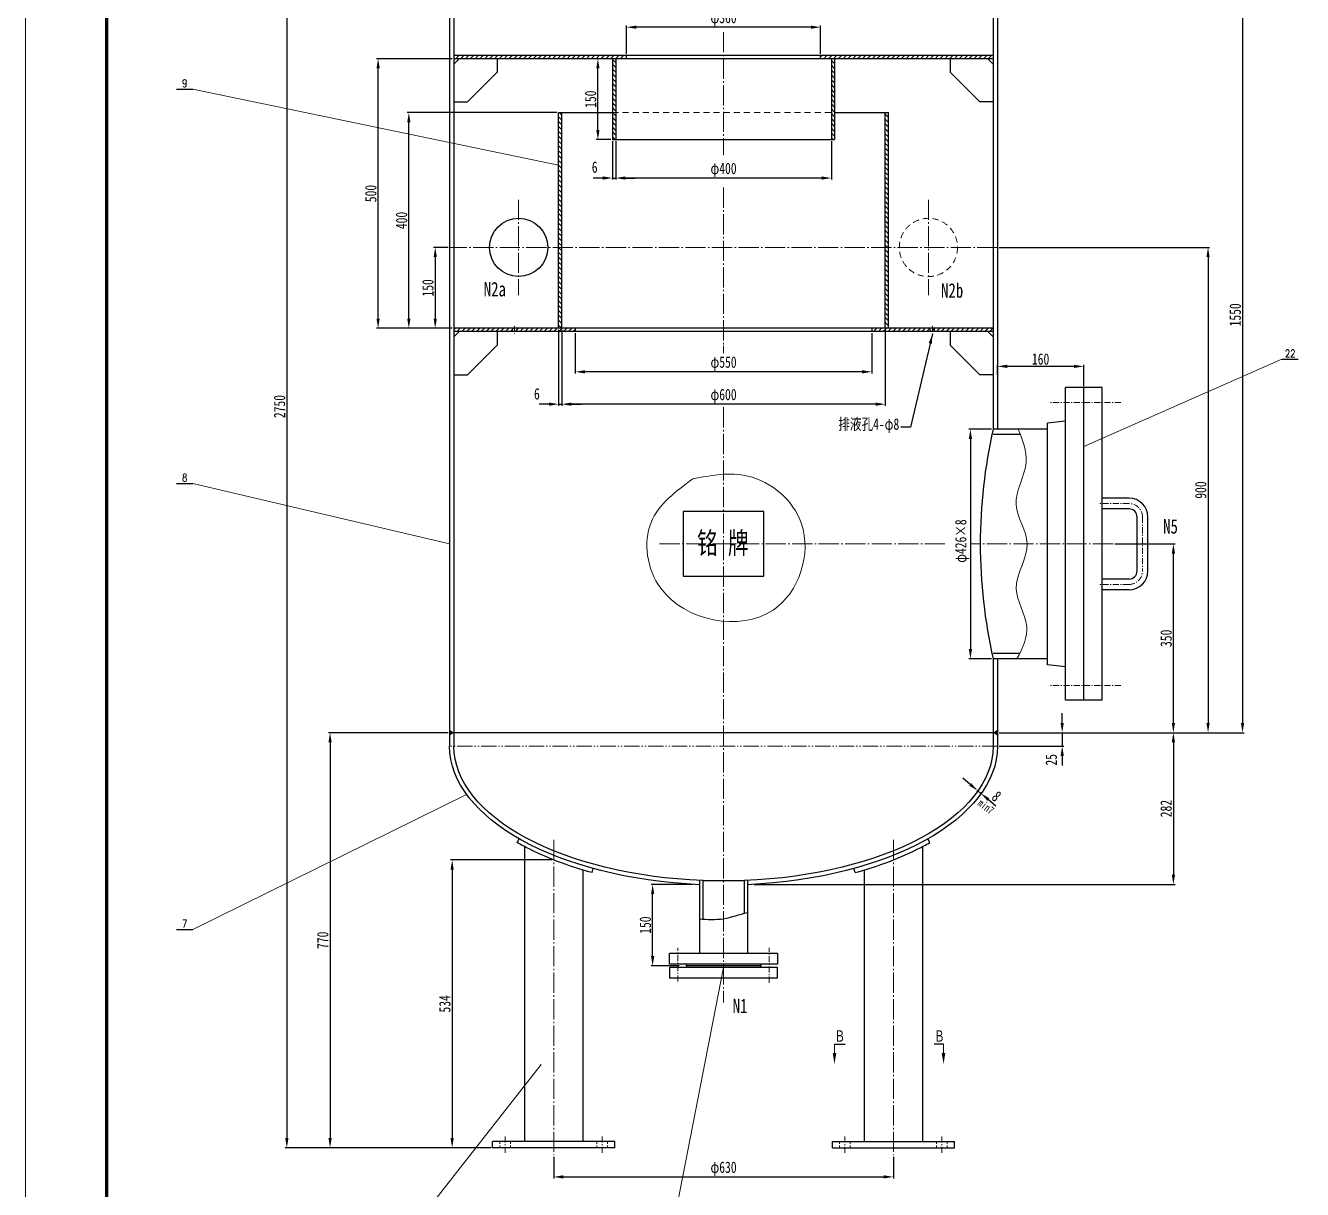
# Model space of a CAD drawing. Header units: millimetres. Extents: x -6371 to 28923, y -4684 to 1396.
# Drawn here: x 25359 to 27727, y -2905 to -747 of the extents above; entities that cross this region are included whole.
import ezdxf
from ezdxf.enums import TextEntityAlignment as Align

# ---------------------------------------------------------------- set-up
doc = ezdxf.new("R2010")
doc.units = ezdxf.units.MM
doc.header["$LTSCALE"] = 15
doc.header["$PDMODE"] = 1
for name, pattern in [('JXX-L', [2.95, 1.9, -0.25, 0.15, -0.25, 0.15, -0.25]), ('XX-L', [1.25, 0.75, -0.5]), ('XX-S', [0.5, 0.3, -0.2]), ('ZXX-L', [3.28, 2.5, -0.3, 0.18, -0.3]), ('ZXX-S', [1.27, 0.75, -0.2, 0.12, -0.2])]:
    doc.linetypes.add(name, pattern=pattern)
doc.layers.get('Defpoints').update_dxf_attribs({"linetype": 'CONTINUOUS'})
for name, color, linetype, lineweight in [('A 粗实线', 1, 'CONTINUOUS', 25), ('B 细实线', 7, 'CONTINUOUS', 15), ('C 文 字', 2, 'CONTINUOUS', 20), ('D 短中心线', 3, 'ZXX-S', 18), ('E 长中心线', 3, 'ZXX-L', 15), ('F 短虚线', 6, 'XX-S', 20), ('G 长虚线', 6, 'XX-L', 15), ('I 长双点线', 3, 'JXX-L', 15), ('J 标注尺寸', 2, 'CONTINUOUS', 15)]:
    doc.layers.add(name, color=color, linetype=linetype, lineweight=lineweight)
doc.styles.add('HZTXT', font='SIMFANG.TTF', dxfattribs={"width": 0.75})
doc.styles.add('ROMANC', font='romanc', dxfattribs={"width": 0.7, "height": 6})
doc.styles.add('标题中文', font='SIMFANG.TTF', dxfattribs={"width": 0.7})
doc.dimstyles.new('通用标注4.0', dxfattribs={"dimtxt": 21, "dimasz": 18, "dimexe": 3, "dimexo": 3, "dimgap": 3, "dimtad": 1, "dimdec": 0, "dimzin": 0, "dimdsep": 46, "dimtxsty": 'HZTXT', "dimcen": 3, "dimadec": 0, "dimazin": 0, "dimtfac": 0.375, "dimtdec": 0, "dimtmove": 2, "dimatfit": 3, "dimfxl": 0, "dimtzin": 0, "dimarcsym": 0})
pattern_1 = [(135, (13409.859, -120), (-4.490128, -4.490128), [])]

# ---------------------------------------------------------------- blocks, each defined once
blk = doc.blocks.new('*D69')
at = {"layer": 'Defpoints', "color": 0}
for p in [(27153, -1495.1), (27110.8, -1921.1), (27153, -1921.1)]:
    blk.add_point(p, dxfattribs=at)
at = {"layer": 'J 标注尺寸', "color": 0, "lineweight": -2}
for p, q in [((27150, -1495.1), (27107.8, -1495.1)), ((27110.8, -1513.1), (27110.8, -1903.1)), ((27150, -1921.1), (27107.8, -1921.1))]:
    blk.add_line(p, q, dxfattribs=at)
at = {"layer": 'J 标注尺寸', "color": 0}
for points in [[(27107.8, -1513.1), (27113.8, -1513.1), (27110.8, -1495.1)], [(27107.8, -1903.1), (27113.8, -1903.1), (27110.8, -1921.1)]]:
    blk.add_solid(points, dxfattribs=at)
at = {"layer": 'J 标注尺寸', "color": 0, "insert": (27095.7, -1708.1), "char_height": 21, "attachment_point": 5, "rotation": 90, "style": 'HZTXT'}
blk.add_mtext(' φ426×8', dxfattribs=at)
blk = doc.blocks.new('*D74')
at = {"layer": 'Defpoints', "color": 0}
for p in [(27375.6, -1708.1), (27487.3, -1708.1), (27161, -2058.1)]:
    blk.add_point(p, dxfattribs=at)
at = {"layer": 'J 标注尺寸', "color": 0, "lineweight": -2}
for p, q in [((27378.6, -1708.1), (27490.3, -1708.1)), ((27487.3, -2040.1), (27487.3, -1726.1)), ((27164, -2058.1), (27490.3, -2058.1))]:
    blk.add_line(p, q, dxfattribs=at)
at = {"layer": 'J 标注尺寸', "color": 0}
for points in [[(27484.3, -1726.1), (27490.3, -1726.1), (27487.3, -1708.1)], [(27484.3, -2040.1), (27490.3, -2040.1), (27487.3, -2058.1)]]:
    blk.add_solid(points, dxfattribs=at)
at = {"layer": 'J 标注尺寸', "color": 0, "insert": (27473.8, -1883.1), "char_height": 21, "attachment_point": 5, "rotation": 90, "style": 'HZTXT'}
blk.add_mtext('350', dxfattribs=at)
blk = doc.blocks.new('*D76')
at = {"layer": 'Defpoints', "color": 0}
for p in [(27161, -1158.1), (27161, -2058.1), (27551.5, -2058.1)]:
    blk.add_point(p, dxfattribs=at)
at = {"layer": 'J 标注尺寸', "color": 0, "lineweight": -2}
for p, q in [((27164, -1158.1), (27554.5, -1158.1)), ((27551.5, -1176.1), (27551.5, -2040.1)), ((27164, -2058.1), (27554.5, -2058.1))]:
    blk.add_line(p, q, dxfattribs=at)
at = {"layer": 'J 标注尺寸', "color": 0}
for points in [[(27548.5, -1176.1), (27554.5, -1176.1), (27551.5, -1158.1)], [(27548.5, -2040.1), (27554.5, -2040.1), (27551.5, -2058.1)]]:
    blk.add_solid(points, dxfattribs=at)
at = {"layer": 'J 标注尺寸', "color": 0, "insert": (27538, -1608.1), "char_height": 21, "attachment_point": 5, "rotation": 90, "style": 'HZTXT'}
blk.add_mtext('900', dxfattribs=at)
blk = doc.blocks.new('*D77')
at = {"layer": 'Defpoints', "color": 0}
for p in [(26378, -1314.1), (26928, -1314.1), (26378, -1388.8)]:
    blk.add_point(p, dxfattribs=at)
at = {"layer": 'J 标注尺寸', "color": 0, "lineweight": -2}
for p, q in [((26378, -1317.1), (26378, -1391.8)), ((26928, -1317.1), (26928, -1391.8)), ((26910, -1388.8), (26396, -1388.8))]:
    blk.add_line(p, q, dxfattribs=at)
at = {"layer": 'J 标注尺寸', "color": 0}
for points in [[(26396, -1385.8), (26396, -1391.8), (26378, -1388.8)], [(26910, -1385.8), (26910, -1391.8), (26928, -1388.8)]]:
    blk.add_solid(points, dxfattribs=at)
at = {"layer": 'J 标注尺寸', "color": 0, "insert": (26653, -1373.7), "char_height": 21, "attachment_point": 5, "style": 'HZTXT'}
blk.add_mtext('φ550', dxfattribs=at)
blk = doc.blocks.new('*D78')
at = {"layer": 'Defpoints', "color": 0}
for p in [(26473, -749.6), (26473, -802.1), (26833, -802.1)]:
    blk.add_point(p, dxfattribs=at)
at = {"layer": 'J 标注尺寸', "color": 0, "lineweight": -2}
for p, q in [((26473, -799.1), (26473, -746.6)), ((26815, -749.6), (26491, -749.6)), ((26833, -799.1), (26833, -746.6))]:
    blk.add_line(p, q, dxfattribs=at)
at = {"layer": 'J 标注尺寸', "color": 0}
for points in [[(26491, -746.6), (26491, -752.6), (26473, -749.6)], [(26815, -746.6), (26815, -752.6), (26833, -749.6)]]:
    blk.add_solid(points, dxfattribs=at)
at = {"layer": 'J 标注尺寸', "color": 0, "insert": (26653, -734.5), "char_height": 21, "attachment_point": 5, "style": 'HZTXT'}
blk.add_mtext('φ360', dxfattribs=at)
blk = doc.blocks.new('*D79')
at = {"layer": 'Defpoints', "color": 0}
for p in [(26353, -1308.1), (26953, -1308.1), (26353, -1448.8)]:
    blk.add_point(p, dxfattribs=at)
at = {"layer": 'J 标注尺寸', "color": 0, "lineweight": -2}
for p, q in [((26353, -1311.1), (26353, -1451.8)), ((26953, -1311.1), (26953, -1451.8)), ((26935, -1448.8), (26371, -1448.8))]:
    blk.add_line(p, q, dxfattribs=at)
at = {"layer": 'J 标注尺寸', "color": 0}
for points in [[(26371, -1445.8), (26371, -1451.8), (26353, -1448.8)], [(26935, -1445.8), (26935, -1451.8), (26953, -1448.8)]]:
    blk.add_solid(points, dxfattribs=at)
at = {"layer": 'J 标注尺寸', "color": 0, "insert": (26653, -1433.7), "char_height": 21, "attachment_point": 5, "style": 'HZTXT'}
blk.add_mtext('φ600', dxfattribs=at)
blk = doc.blocks.new('*D80')
at = {"layer": 'Defpoints', "color": 0}
for p in [(26347, -1308.1), (26353, -1308.1), (26353, -1448.8)]:
    blk.add_point(p, dxfattribs=at)
at = {"layer": 'J 标注尺寸', "color": 0, "lineweight": -2}
for p, q in [((26347, -1311.1), (26347, -1451.8)), ((26353, -1311.1), (26353, -1451.8)), ((26329, -1448.8), (26311, -1448.8)), ((26347, -1448.8), (26353, -1448.8)), ((26371, -1448.8), (26389, -1448.8))]:
    blk.add_line(p, q, dxfattribs=at)
at = {"layer": 'J 标注尺寸', "color": 0}
for points in [[(26329, -1445.8), (26329, -1451.8), (26347, -1448.8)], [(26371, -1445.8), (26371, -1451.8), (26353, -1448.8)]]:
    blk.add_solid(points, dxfattribs=at)
at = {"layer": 'J 标注尺寸', "color": 0, "insert": (26306.9, -1429.8), "char_height": 21, "attachment_point": 5, "style": 'HZTXT'}
blk.add_mtext('6', dxfattribs=at)
blk = doc.blocks.new('*D81')
at = {"layer": 'Defpoints', "color": 0}
for p in [(26145, -1158.1), (26118.3, -1308.1), (26153, -1308.1)]:
    blk.add_point(p, dxfattribs=at)
at = {"layer": 'J 标注尺寸', "color": 0, "lineweight": -2}
for p, q in [((26142, -1158.1), (26115.3, -1158.1)), ((26118.3, -1176.1), (26118.3, -1290.1)), ((26150, -1308.1), (26115.3, -1308.1))]:
    blk.add_line(p, q, dxfattribs=at)
at = {"layer": 'J 标注尺寸', "color": 0}
for points in [[(26115.3, -1176.1), (26121.3, -1176.1), (26118.3, -1158.1)], [(26115.3, -1290.1), (26121.3, -1290.1), (26118.3, -1308.1)]]:
    blk.add_solid(points, dxfattribs=at)
at = {"layer": 'J 标注尺寸', "color": 0, "insert": (26104.8, -1233.1), "char_height": 21, "attachment_point": 5, "rotation": 90, "style": 'HZTXT'}
blk.add_mtext('150', dxfattribs=at)
blk = doc.blocks.new('*D82')
at = {"layer": 'Defpoints', "color": 0}
for p in [(26069.4, -908.1), (26347, -908.1), (26153, -1308.1)]:
    blk.add_point(p, dxfattribs=at)
at = {"layer": 'J 标注尺寸', "color": 0, "lineweight": -2}
for p, q in [((26344, -908.1), (26066.4, -908.1)), ((26069.4, -1290.1), (26069.4, -926.1)), ((26150, -1308.1), (26066.4, -1308.1))]:
    blk.add_line(p, q, dxfattribs=at)
at = {"layer": 'J 标注尺寸', "color": 0}
for points in [[(26066.4, -926.1), (26072.4, -926.1), (26069.4, -908.1)], [(26066.4, -1290.1), (26072.4, -1290.1), (26069.4, -1308.1)]]:
    blk.add_solid(points, dxfattribs=at)
at = {"layer": 'J 标注尺寸', "color": 0, "insert": (26055.9, -1108.1), "char_height": 21, "attachment_point": 5, "rotation": 90, "style": 'HZTXT'}
blk.add_mtext('400', dxfattribs=at)
blk = doc.blocks.new('*D83')
at = {"layer": 'Defpoints', "color": 0}
for p in [(26012.4, -808.1), (26153, -808.1), (26153, -1308.1)]:
    blk.add_point(p, dxfattribs=at)
at = {"layer": 'J 标注尺寸', "color": 0, "lineweight": -2}
for p, q in [((26150, -808.1), (26009.4, -808.1)), ((26012.4, -1290.1), (26012.4, -826.1)), ((26150, -1308.1), (26009.4, -1308.1))]:
    blk.add_line(p, q, dxfattribs=at)
at = {"layer": 'J 标注尺寸', "color": 0}
for points in [[(26009.4, -826.1), (26015.4, -826.1), (26012.4, -808.1)], [(26009.4, -1290.1), (26015.4, -1290.1), (26012.4, -1308.1)]]:
    blk.add_solid(points, dxfattribs=at)
at = {"layer": 'J 标注尺寸', "color": 0, "insert": (25998.9, -1058.1), "char_height": 21, "attachment_point": 5, "rotation": 90, "style": 'HZTXT'}
blk.add_mtext('500', dxfattribs=at)
blk = doc.blocks.new('*D84')
at = {"layer": 'Defpoints', "color": 0}
for p in [(26420, -808.1), (26429.6, -808.1), (26447, -958.1)]:
    blk.add_point(p, dxfattribs=at)
at = {"layer": 'J 标注尺寸', "color": 0, "lineweight": -2}
for p, q in [((26426.6, -808.1), (26417, -808.1)), ((26420, -940.1), (26420, -826.1)), ((26444, -958.1), (26417, -958.1))]:
    blk.add_line(p, q, dxfattribs=at)
at = {"layer": 'J 标注尺寸', "color": 0}
for points in [[(26417, -826.1), (26423, -826.1), (26420, -808.1)], [(26417, -940.1), (26423, -940.1), (26420, -958.1)]]:
    blk.add_solid(points, dxfattribs=at)
at = {"layer": 'J 标注尺寸', "color": 0, "insert": (26406.5, -883.1), "char_height": 21, "attachment_point": 5, "rotation": 90, "style": 'HZTXT'}
blk.add_mtext('150', dxfattribs=at)
blk = doc.blocks.new('*D85')
at = {"layer": 'Defpoints', "color": 0}
for p in [(26453, -958.1), (26853, -958.1), (26453, -1029.4)]:
    blk.add_point(p, dxfattribs=at)
at = {"layer": 'J 标注尺寸', "color": 0, "lineweight": -2}
for p, q in [((26453, -961.1), (26453, -1032.4)), ((26853, -961.1), (26853, -1032.4)), ((26835, -1029.4), (26471, -1029.4))]:
    blk.add_line(p, q, dxfattribs=at)
at = {"layer": 'J 标注尺寸', "color": 0}
for points in [[(26471, -1026.4), (26471, -1032.4), (26453, -1029.4)], [(26835, -1026.4), (26835, -1032.4), (26853, -1029.4)]]:
    blk.add_solid(points, dxfattribs=at)
at = {"layer": 'J 标注尺寸', "color": 0, "insert": (26653, -1014.4), "char_height": 21, "attachment_point": 5, "style": 'HZTXT'}
blk.add_mtext('φ400', dxfattribs=at)
blk = doc.blocks.new('*D86')
at = {"layer": 'Defpoints', "color": 0}
for p in [(26447, -958.1), (26453, -958.1), (26453, -1029.4)]:
    blk.add_point(p, dxfattribs=at)
at = {"layer": 'J 标注尺寸', "color": 0, "lineweight": -2}
for p, q in [((26447, -961.1), (26447, -1032.4)), ((26453, -961.1), (26453, -1032.4)), ((26429, -1029.4), (26411, -1029.4)), ((26447, -1029.4), (26453, -1029.4)), ((26471, -1029.4), (26489, -1029.4))]:
    blk.add_line(p, q, dxfattribs=at)
at = {"layer": 'J 标注尺寸', "color": 0}
for points in [[(26429, -1026.4), (26429, -1032.4), (26447, -1029.4)], [(26471, -1026.4), (26471, -1032.4), (26453, -1029.4)]]:
    blk.add_solid(points, dxfattribs=at)
at = {"layer": 'J 标注尺寸', "color": 0, "insert": (26414, -1009.3), "char_height": 21, "attachment_point": 5, "style": 'HZTXT'}
blk.add_mtext('6', dxfattribs=at)
blk = doc.blocks.new('*D88')
at = {"layer": 'Defpoints', "color": 0}
for p in [(26338, -2841.7), (26968, -2841.7), (26968, -2882)]:
    blk.add_point(p, dxfattribs=at)
at = {"layer": 'J 标注尺寸', "color": 0, "lineweight": -2}
for p, q in [((26338, -2844.7), (26338, -2885)), ((26968, -2844.7), (26968, -2885)), ((26356, -2882), (26950, -2882))]:
    blk.add_line(p, q, dxfattribs=at)
at = {"layer": 'J 标注尺寸', "color": 0}
for points in [[(26356, -2879), (26356, -2885), (26338, -2882)], [(26950, -2879), (26950, -2885), (26968, -2882)]]:
    blk.add_solid(points, dxfattribs=at)
at = {"layer": 'J 标注尺寸', "color": 0, "insert": (26653, -2866.9), "char_height": 21, "attachment_point": 5, "style": 'HZTXT'}
blk.add_mtext('φ630', dxfattribs=at)
blk = doc.blocks.new('*D89')
at = {"layer": 'Defpoints', "color": 0}
for p in [(26145, -2058.1), (25923.3, -2828.1), (26224.8, -2828.1)]:
    blk.add_point(p, dxfattribs=at)
at = {"layer": 'J 标注尺寸', "color": 0, "lineweight": -2}
for p, q in [((26142, -2058.1), (25920.3, -2058.1)), ((25923.3, -2076.1), (25923.3, -2810.1)), ((26221.8, -2828.1), (25920.3, -2828.1))]:
    blk.add_line(p, q, dxfattribs=at)
at = {"layer": 'J 标注尺寸', "color": 0}
for points in [[(25920.3, -2076.1), (25926.3, -2076.1), (25923.3, -2058.1)], [(25920.3, -2810.1), (25926.3, -2810.1), (25923.3, -2828.1)]]:
    blk.add_solid(points, dxfattribs=at)
at = {"layer": 'J 标注尺寸', "color": 0, "insert": (25909.8, -2443.1), "char_height": 21, "attachment_point": 5, "rotation": 90, "style": 'HZTXT'}
blk.add_mtext('770', dxfattribs=at)
blk = doc.blocks.new('*D90')
at = {"layer": 'Defpoints', "color": 0}
for p in [(26338, -2294.1), (26149.7, -2828.1), (26224.8, -2828.1)]:
    blk.add_point(p, dxfattribs=at)
at = {"layer": 'J 标注尺寸', "color": 0, "lineweight": -2}
for p, q in [((26335, -2294.1), (26146.7, -2294.1)), ((26149.7, -2312.1), (26149.7, -2810.1)), ((26221.8, -2828.1), (26146.7, -2828.1))]:
    blk.add_line(p, q, dxfattribs=at)
at = {"layer": 'J 标注尺寸', "color": 0}
for points in [[(26146.7, -2312.1), (26152.7, -2312.1), (26149.7, -2294.1)], [(26146.7, -2810.1), (26152.7, -2810.1), (26149.7, -2828.1)]]:
    blk.add_solid(points, dxfattribs=at)
at = {"layer": 'J 标注尺寸', "color": 0, "insert": (26136.2, -2561.1), "char_height": 21, "attachment_point": 5, "rotation": 90, "style": 'HZTXT'}
blk.add_mtext('534', dxfattribs=at)
blk = doc.blocks.new('*D91')
at = {"layer": 'Defpoints', "color": 0}
for p in [(26521.5, -2339.6), (26599, -2339.6), (26574, -2490.4)]:
    blk.add_point(p, dxfattribs=at)
at = {"layer": 'J 标注尺寸', "color": 0, "lineweight": -2}
for p, q in [((26596, -2339.6), (26518.5, -2339.6)), ((26521.5, -2472.4), (26521.5, -2357.6)), ((26571, -2490.4), (26518.5, -2490.4))]:
    blk.add_line(p, q, dxfattribs=at)
at = {"layer": 'J 标注尺寸', "color": 0}
for points in [[(26518.5, -2357.6), (26524.5, -2357.6), (26521.5, -2339.6)], [(26518.5, -2472.4), (26524.5, -2472.4), (26521.5, -2490.4)]]:
    blk.add_solid(points, dxfattribs=at)
at = {"layer": 'J 标注尺寸', "color": 0, "insert": (26508, -2415), "char_height": 21, "attachment_point": 5, "rotation": 90, "style": 'HZTXT'}
blk.add_mtext('150', dxfattribs=at)
blk = doc.blocks.new('*D92')
at = {"layer": 'Defpoints', "color": 0}
for p in [(27161, -508.1), (27161, -2058.1), (27615.5, -2058.1)]:
    blk.add_point(p, dxfattribs=at)
at = {"layer": 'J 标注尺寸', "color": 0, "lineweight": -2}
for p, q in [((27164, -508.1), (27618.5, -508.1)), ((27615.5, -526.1), (27615.5, -2040.1)), ((27164, -2058.1), (27618.5, -2058.1))]:
    blk.add_line(p, q, dxfattribs=at)
at = {"layer": 'J 标注尺寸', "color": 0}
for points in [[(27612.5, -526.1), (27618.5, -526.1), (27615.5, -508.1)], [(27612.5, -2040.1), (27618.5, -2040.1), (27615.5, -2058.1)]]:
    blk.add_solid(points, dxfattribs=at)
at = {"layer": 'J 标注尺寸', "color": 0, "insert": (27602, -1283.1), "char_height": 21, "attachment_point": 5, "rotation": 90, "style": 'HZTXT'}
blk.add_mtext('1550', dxfattribs=at)
blk = doc.blocks.new('*D94')
at = {"layer": 'Defpoints', "color": 0}
for p in [(26547, -78.3), (25843.2, -2828.1), (26224.8, -2828.1)]:
    blk.add_point(p, dxfattribs=at)
at = {"layer": 'J 标注尺寸', "color": 0, "lineweight": -2}
for p, q in [((26544, -78.3), (25840.2, -78.3)), ((25843.2, -96.3), (25843.2, -2810.1)), ((26221.8, -2828.1), (25840.2, -2828.1))]:
    blk.add_line(p, q, dxfattribs=at)
at = {"layer": 'J 标注尺寸', "color": 0}
for points in [[(25840.2, -96.3), (25846.2, -96.3), (25843.2, -78.3)], [(25840.2, -2810.1), (25846.2, -2810.1), (25843.2, -2828.1)]]:
    blk.add_solid(points, dxfattribs=at)
at = {"layer": 'J 标注尺寸', "color": 0, "insert": (25829.7, -1453.2), "char_height": 21, "attachment_point": 5, "rotation": 90, "style": 'HZTXT'}
blk.add_mtext('2750', dxfattribs=at)
blk = doc.blocks.new('*D68')
at = {"layer": 'Defpoints', "color": 0}
for p in [(27161, -1378.7), (27161, -1397.6), (27321, -1418.1)]:
    blk.add_point(p, dxfattribs=at)
at = {"layer": 'J 标注尺寸', "color": 0, "lineweight": -2}
for p, q in [((27161, -1394.6), (27161, -1375.7)), ((27303, -1378.7), (27179, -1378.7)), ((27321, -1415.1), (27321, -1375.7))]:
    blk.add_line(p, q, dxfattribs=at)
at = {"layer": 'J 标注尺寸', "color": 0}
for points in [[(27179, -1375.7), (27179, -1381.7), (27161, -1378.7)], [(27303, -1375.7), (27303, -1381.7), (27321, -1378.7)]]:
    blk.add_solid(points, dxfattribs=at)
at = {"layer": 'J 标注尺寸', "color": 0, "insert": (27241, -1365.2), "char_height": 21, "attachment_point": 5, "style": 'HZTXT'}
blk.add_mtext('160', dxfattribs=at)
blk = doc.blocks.new('*D101')
at = {"layer": 'Defpoints', "color": 0}
for p in [(27161, -2058.1), (27161, -2083.1), (27281, -2083.1)]:
    blk.add_point(p, dxfattribs=at)
at = {"layer": 'J 标注尺寸', "color": 0, "lineweight": -2}
for p, q in [((27281, -2040.1), (27281, -2022.1)), ((27164, -2058.1), (27284, -2058.1)), ((27281, -2058.1), (27281, -2083.1)), ((27164, -2083.1), (27284, -2083.1)), ((27281, -2101.1), (27281, -2119.1))]:
    blk.add_line(p, q, dxfattribs=at)
at = {"layer": 'J 标注尺寸', "color": 0}
for points in [[(27278, -2040.1), (27284, -2040.1), (27281, -2058.1)], [(27278, -2101.1), (27284, -2101.1), (27281, -2083.1)]]:
    blk.add_solid(points, dxfattribs=at)
at = {"layer": 'J 标注尺寸', "color": 0, "insert": (27260.9, -2108.4), "char_height": 21, "attachment_point": 5, "rotation": 90, "style": 'HZTXT'}
blk.add_mtext('25', dxfattribs=at)
blk = doc.blocks.new('*D102')
at = {"layer": 'Defpoints', "color": 0}
for p in [(27161, -2058.1), (26707, -2339.6), (27487.3, -2339.6)]:
    blk.add_point(p, dxfattribs=at)
at = {"layer": 'J 标注尺寸', "color": 0, "lineweight": -2}
for p, q in [((27164, -2058.1), (27490.3, -2058.1)), ((27487.3, -2076.1), (27487.3, -2321.6)), ((26710, -2339.6), (27490.3, -2339.6))]:
    blk.add_line(p, q, dxfattribs=at)
at = {"layer": 'J 标注尺寸', "color": 0}
for points in [[(27484.3, -2076.1), (27490.3, -2076.1), (27487.3, -2058.1)], [(27484.3, -2321.6), (27490.3, -2321.6), (27487.3, -2339.6)]]:
    blk.add_solid(points, dxfattribs=at)
at = {"layer": 'J 标注尺寸', "color": 0, "insert": (27473.8, -2198.9), "char_height": 21, "attachment_point": 5, "rotation": 90, "style": 'HZTXT'}
blk.add_mtext('282', dxfattribs=at)
blk = doc.blocks.new('*D105')
at = {"layer": 'Defpoints', "color": 0}
for p in [(27127.7, -2161.8), (27130.3, -2170.6), (27133.6, -2166.7)]:
    blk.add_point(p, dxfattribs=at)
at = {"layer": 'J 标注尺寸', "color": 0, "lineweight": -2}
for p, q in [((27110.5, -2154.2), (27096.7, -2142.7)), ((27125.8, -2164.1), (27122.5, -2168)), ((27124.4, -2165.7), (27130.3, -2170.6)), ((27131.7, -2169), (27128.3, -2172.9)), ((27144.1, -2182.2), (27157.9, -2193.7))]:
    blk.add_line(p, q, dxfattribs=at)
at = {"layer": 'J 标注尺寸', "color": 0}
for points in [[(27112.5, -2151.9), (27108.6, -2156.5), (27124.4, -2165.7)], [(27146, -2179.8), (27142.2, -2184.5), (27130.3, -2170.6)]]:
    blk.add_solid(points, dxfattribs=at)
at = {"layer": 'J 标注尺寸', "color": 0, "insert": (27159.3, -2176.1), "char_height": 21, "attachment_point": 5, "rotation": 320.221, "style": 'HZTXT'}
blk.add_mtext('8', dxfattribs=at)

msp = doc.modelspace()

# ---------------------------------------------------------------- hatches: boundary and pattern name
at = {"layer": 'B 细实线'}
h = msp.add_hatch(dxfattribs=at)
h.set_pattern_fill('ANSI31', color=256, scale=2, style=0)
h.set_pattern_definition([(45, (13409.859, -120), (-4.490128, 4.490128), [])])
h.paths.add_polyline_path([(26473, -802.1), (26153, -802.1), (26153, -808.1), (26473, -808.1)])
h.paths.add_polyline_path([(27153, -802.1), (26833, -802.1), (26833, -808.1), (27153, -808.1)])
h = msp.add_hatch(dxfattribs=at)
h.set_pattern_fill('ANSI31', color=256, scale=2, angle=90, style=0)
h.set_pattern_definition(pattern_1)
h.paths.add_polyline_path([(26447, -908.1), (26453, -908.1), (26453, -808.1), (26447, -808.1)])
h.paths.add_polyline_path([(26447, -958.1), (26453, -958.1), (26453, -908.1), (26447, -908.1)])
h.paths.add_polyline_path([(26859, -808.1), (26853, -808.1), (26853, -908.1), (26859, -908.1)])
h.paths.add_polyline_path([(26853, -958.1), (26859, -958.1), (26859, -908.1), (26853, -908.1)])
h = msp.add_hatch(dxfattribs=at)
h.set_pattern_fill('ANSI31', color=256, scale=2, angle=90, style=0)
h.set_pattern_definition(pattern_1)
h.paths.add_polyline_path([(26353, -908.1), (26347, -908.1), (26347, -1158.1), (26353, -1158.1)])
h.paths.add_polyline_path([(26353, -1158.1), (26347, -1158.1), (26347, -1308.1), (26353, -1308.1)])
h.paths.add_polyline_path([(26959, -908.1), (26953, -908.1), (26953, -1158.1), (26959, -1158.1)])
h.paths.add_polyline_path([(26959, -1158.1), (26953, -1158.1), (26953, -1308.1), (26959, -1308.1)])
h = msp.add_hatch(dxfattribs=at)
h.set_pattern_fill('ANSI31', color=256, scale=2, style=0)
h.set_pattern_definition([(45, (13409.859, 2e-06), (-4.490128, 4.490128), [])])
h.paths.add_polyline_path([(26378, -1308.1), (26153, -1308.1), (26153, -1314.1), (26378, -1314.1)])
h.paths.add_polyline_path([(27153, -1308.1), (26928, -1308.1), (26928, -1314.1), (27153, -1314.1)])

# ---------------------------------------------------------------- linework, layer by layer
at = {"layer": 'A 粗实线'}
for p, q in [((26145, -483.1), (26145, -2083.1)), ((26153, -483.1), (26153, -2083.1)), ((27153, -483.1), (27153, -1495.1)), ((27161, -624.1), (27161, -1495.1)), ((27153, -802.1), (26153, -802.1)), ((26473, -808.1), (26473, -802.1)), ((26833, -808.1), (26833, -802.1)), ((27153, -808.1), (26153, -808.1)), ((26163, -808.1), (26153, -818.1)), ((26233, -808.1), (26233, -833.1)), ((26447, -808.1), (26447, -958.1)), ((26453, -808.1), (26453, -958.1)), ((26853, -808.1), (26853, -958.1)), ((26859, -808.1), (26859, -958.1)), ((27073, -808.1), (27073, -833.1)), ((27143, -808.1), (27153, -818.1)), ((26178, -888.1), (26233, -833.1)), ((27128, -888.1), (27073, -833.1)), ((25638.3, -864.4), (25668.6, -864.4)), ((26153, -888.1), (26178, -888.1)), ((27153, -888.1), (27128, -888.1)), ((26347, -1308.1), (26347, -908.1)), ((26347, -908.1), (26447, -908.1)), ((26353, -1308.1), (26353, -908.1)), ((26859, -908.1), (26959, -908.1)), ((26953, -1308.1), (26953, -908.1)), ((26959, -1308.1), (26959, -908.1)), ((26447, -958.1), (26859, -958.1)), ((27153, -1308.1), (26153, -1308.1)), ((27153, -1314.1), (26153, -1314.1)), ((26163, -1314.1), (26153, -1324.1)), ((26233, -1314.1), (26233, -1339.1)), ((26378, -1308.1), (26378, -1314.1)), ((26928, -1308.1), (26928, -1314.1)), ((27073, -1314.1), (27073, -1339.1)), ((27143, -1314.1), (27153, -1324.1)), ((26178, -1394.1), (26233, -1339.1)), ((27128, -1394.1), (27073, -1339.1)), ((27688.4, -1365.4), (27718.7, -1365.4)), ((26153, -1394.1), (26178, -1394.1)), ((27153, -1394.1), (27128, -1394.1)), ((27355, -1418.1), (27287, -1418.1)), ((27287, -1998.1), (27287, -1418.1)), ((27321, -1998.1), (27321, -1418.1)), ((27355, -1998.1), (27355, -1418.1)), ((27287, -1480.1), (27254, -1484.1)), ((27254, -1932), (27254, -1484.1)), ((27254, -1495.1), (27153, -1495.1)), ((27203.4, -1505.1), (27153, -1505.1)), ((25638.3, -1596), (25668.6, -1596)), ((27405, -1623.1), (27355, -1623.1)), ((27405, -1643.1), (27355, -1643.1)), ((27420, -1758.1), (27420, -1658.1)), ((27440, -1758.1), (27440, -1658.1)), ((27405, -1773.1), (27355, -1773.1)), ((27405, -1793.1), (27355, -1793.1)), ((27202.3, -1911.1), (27153, -1911.1)), ((27153, -1921.1), (27153, -2083.1)), ((27254, -1921.1), (27153, -1921.1)), ((27161, -1921.1), (27161, -2083.1)), ((27287, -1936.1), (27254, -1932)), ((27355, -1998.1), (27287, -1998.1)), ((27161, -2058.1), (26145, -2058.1)), ((26270.2, -2261.9), (26274.2, -2255)), ((26284, -2269.5), (26284, -2816.1)), ((27022, -2269.5), (27022, -2816.1)), ((27035.7, -2261.9), (27031.8, -2255)), ((26392, -2312.8), (26392, -2816.1)), ((26409.1, -2317.7), (26411.3, -2310)), ((26896.8, -2317.7), (26894.7, -2310)), ((26914, -2312.8), (26914, -2816.1)), ((26608.5, -2332.1), (26608.5, -2467.4)), ((26614.5, -2332.3), (26614.5, -2403.9)), ((26615, -2332.4), (26691, -2332.4)), ((26691.5, -2332.3), (26691.5, -2393.2)), ((26697.5, -2332.1), (26697.5, -2467.4)), ((25638.3, -2422.9), (25668.6, -2422.9)), ((26553, -2487.4), (26553, -2467.4)), ((26753, -2467.4), (26553, -2467.4)), ((26753, -2467.4), (26753, -2487.4)), ((26753, -2487.4), (26553, -2487.4)), ((26753, -2493.4), (26553, -2493.4)), ((26553, -2493.4), (26553, -2513.4)), ((26584, -2490.4), (26584, -2487.4)), ((26722, -2490.4), (26584, -2490.4)), ((26722, -2490.4), (26584, -2490.4)), ((26584, -2490.4), (26584, -2493.4)), ((26722, -2487.4), (26722, -2490.4)), ((26722, -2493.4), (26722, -2490.4)), ((26753, -2513.4), (26753, -2493.4)), ((26753, -2513.4), (26553, -2513.4)), ((26858.8, -2635.7), (26878.3, -2635.7)), ((27061, -2635.7), (27043.4, -2635.7)), ((26451.1, -2816.1), (26224.8, -2816.1)), ((26224.8, -2828.1), (26224.8, -2816.1)), ((26451.1, -2828.1), (26451.1, -2816.1)), ((26854.8, -2816.1), (27081.1, -2816.1)), ((26854.8, -2828.1), (26854.8, -2816.1)), ((27081.1, -2828.1), (27081.1, -2816.1)), ((26451.1, -2828.1), (26224.8, -2828.1)), ((26854.8, -2828.1), (27081.1, -2828.1))]:
    msp.add_line(p, q, dxfattribs=at)
at = {"layer": 'A 粗实线', "color": 5, "lineweight": 120}
msp.add_lwpolyline([(28862.5, -4623.6), (28862.5, 302.4), (25508.5, 302.4), (25508.5, -4623.6)], close=True, dxfattribs=at)
at = {"layer": 'A 粗实线'}
msp.add_lwpolyline([(26578, -1768.1), (26728, -1768.1), (26728, -1648.1), (26578, -1648.1)], close=True, dxfattribs=at)
msp.add_circle((26273, -1158.1), 54, dxfattribs=at)
for centre, radius, start, end in [((28090.5, -1708.1), 961.4, 167.1999, 192.8001), ((27405, -1658.1), 35, 0, 90), ((27405, -1658.1), 15, 0, 90), ((27405, -1758.1), 15, 270, 0), ((27405, -1758.1), 35, 270, 0)]:
    msp.add_arc(centre, radius, start, end, dxfattribs=at)
at = {"layer": 'A 粗实线', "extrusion": (0, 0, -1)}
for major_axis, ratio, start_param, end_param in [((-508, 0), 0.507874, 4.8001, 6.283185), ((-500, 0), 0.5, 4.788462, 6.283185), ((-500, 0), 0.5, 3.141593, 4.636316), ((-508, 0), 0.507874, 3.141593, 4.624678)]:
    msp.add_ellipse((26653, -2083.1), major_axis=major_axis, ratio=ratio, start_param=start_param, end_param=end_param, dxfattribs=at)
at = {"layer": 'A 粗实线'}
for points in [[(26409.1, -2317.7), (26392.7, -2313.2), (26376.7, -2308.2), (26336.8, -2294.2), (26313.8, -2284.5), (26284.8, -2270), (26277.4, -2266), (26270.2, -2261.9)], [(26896.8, -2317.7), (26913.2, -2313.2), (26929.2, -2308.2), (26969.1, -2294.2), (26992.2, -2284.5), (27021.1, -2270), (27028.5, -2266), (27035.7, -2261.9)]]:
    msp.add_open_spline(points, degree=3, knots=[5.2082421, 5.2082421, 5.2082421, 5.2082421, 5.3174875, 5.3174875, 5.4914055, 5.4914055, 5.5539363, 5.5539363, 5.5539363, 5.5539363], dxfattribs=at)
at = {"layer": 'A 粗实线', "color": 0}
msp.add_open_spline([(26608.5, -2403.6), (26623.4, -2404.4), (26653.7, -2406.4), (26682.6, -2394.9), (26697.5, -2391.8)], degree=3, knots=[21.939565, 21.939565, 21.939565, 21.939565, 66.5, 112.226281, 112.226281, 112.226281, 112.226281], dxfattribs=at)
at = {"layer": 'A 粗实线'}
for points in [[(26153, -2058.1), (26145, -2063.7), (26145, -2052.5)], [(27153, -2058.1), (27161, -2063.7), (27161, -2052.5)]]:
    msp.add_solid(points, dxfattribs=at)
at = {"layer": 'B 细实线'}
for p, q in [((26347, -1005.6), (25668.6, -864.4)), ((27321, -1527.2), (27688.4, -1365.4)), ((26145, -1708), (25668.6, -1596)), ((26176.5, -2172.6), (25668.6, -2422.9)), ((26653, -2493.4), (26552.6, -3009)), ((26858.8, -2635.7), (26858.8, -2652)), ((27061, -2635.7), (27061, -2652)), ((26314.7, -2673.8), (26051.6, -3009))]:
    msp.add_line(p, q, dxfattribs=at)
msp.add_lwpolyline([(28922.5, -4683.6), (28922.5, 362.4), (25358.5, 362.4), (25358.5, -4683.6)], close=True, dxfattribs=at)
msp.add_open_spline([(27199.2, -1495.1), (27208.1, -1515.5), (27226, -1561.9), (27177.6, -1633.8), (27236.3, -1710.8), (27176.5, -1786.8), (27227.7, -1857.9), (27207.7, -1900.9), (27197.2, -1921.1)], degree=3, knots=[8.098794, 8.098794, 8.098794, 8.098794, 71.598843, 152.648496, 227.581991, 313.821923, 385.678254, 449.341566, 449.341566, 449.341566, 449.341566], dxfattribs=at)
msp.add_spline([(26595.8, -1587.4), (26518.6, -1668.1), (26536.6, -1790.1), (26744.9, -1830.6), (26797.5, -1670.6), (26698.1, -1582.1), (26595.8, -1587.4)], degree=3, dxfattribs=at)
for points in [[(26855.4, -2652), (26862.2, -2652), (26858.8, -2672.5)], [(27057.6, -2652), (27064.4, -2652), (27061, -2672.5)]]:
    msp.add_solid(points, dxfattribs=at)
at = {"layer": 'D 短中心线'}
for p, q in [((26265.4, -1303.5), (26265.4, -1318.5)), ((27040.5, -1303.5), (27040.5, -1318.5)), ((27389.9, -1445.6), (27256.3, -1445.6)), ((27405, -1633.1), (27348.1, -1633.1)), ((27430, -1658.1), (27430, -1758.1)), ((27405, -1783.1), (27348.1, -1783.1)), ((27389.9, -1970.6), (27256.3, -1970.6)), ((26568.5, -2519.7), (26568.5, -2457.4)), ((26737.5, -2521.8), (26737.5, -2457.4)), ((26248, -2807.2), (26248, -2838.3)), ((26428, -2807.2), (26428, -2838.3)), ((26878, -2807.2), (26878, -2838.3)), ((27058, -2807.2), (27058, -2838.3))]:
    msp.add_line(p, q, dxfattribs=at)
for centre, start, end in [((27405, -1658.1), 0, 90), ((27405, -1758.1), 270, 0)]:
    msp.add_arc(centre, 25, start, end, dxfattribs=at)
at = {"layer": 'E 长中心线'}
for p, q in [((26653, -758.7), (26653, -986.9)), ((26653, -1047.2), (26653, -1353.9)), ((26273, -1069.5), (26273, -1246.7)), ((27033, -1069.5), (27033, -1246.7)), ((27161, -1158.1), (26145, -1158.1)), ((26653, -1340.9), (26653, -1348.5)), ((26653, -1454.6), (26653, -2558.7)), ((27063.7, -1708.1), (26534.2, -1708.1)), ((27375.6, -1708.1), (27110.8, -1708.1)), ((26338, -2257.1), (26338, -2841.7)), ((26968, -2257.1), (26968, -2841.7))]:
    msp.add_line(p, q, dxfattribs=at)
at = {"layer": 'F 短虚线'}
for p, q in [((26261.4, -1308.1), (26261.4, -1314.1)), ((26269.4, -1308.1), (26269.4, -1314.1)), ((27036.5, -1308.1), (27036.5, -1314.1)), ((27044.5, -1308.1), (27044.5, -1314.1)), ((26238, -2828.1), (26238, -2816.1)), ((26258, -2828.1), (26258, -2816.1)), ((26418, -2828.1), (26418, -2816.1)), ((26438, -2828.1), (26438, -2816.1)), ((26868, -2828.1), (26868, -2816.1)), ((26888, -2828.1), (26888, -2816.1)), ((27048, -2828.1), (27048, -2816.1)), ((27068, -2828.1), (27068, -2816.1))]:
    msp.add_line(p, q, dxfattribs=at)
at = {"layer": 'G 长虚线'}
msp.add_line((26447, -908.1), (26859, -908.1), dxfattribs=at)
msp.add_circle((27033, -1158.1), 54, dxfattribs=at)
at = {"layer": 'I 长双点线'}
msp.add_line((27161, -2083.1), (26145, -2083.1), dxfattribs=at)

# ---------------------------------------------------------------- texts
at = {"layer": 'C 文 字', "style": 'ROMANC', "width": 0.8}
for s, height, p in [('9', 14.2, (25653.8, -853.7)), ('22', 14.23, (27703.9, -1354.8)), ('8', 14.2, (25653.8, -1585.3)), ('7', 14.2, (25653.8, -2412.2))]:
    msp.add_text(s, height=height, dxfattribs=at).set_placement(p, align=Align.MIDDLE)
at = {"layer": 'C 文 字', "char_height": 26.89, "width": 430.272, "attachment_point": 1, "style": 'HZTXT'}
for s, insert in [('N2a', (26208.3, -1222)), ('N2b', (27056.4, -1224.5)), ('N5', (27468.2, -1662)), ('N1', (26670, -2551.4))]:
    msp.add_mtext(s, dxfattribs=dict(at, insert=insert))
at = {"layer": 'C 文 字', "insert": (27123, -2191.7), "char_height": 15, "width": 430.272, "attachment_point": 7, "rotation": 322.2137, "style": 'HZTXT'}
msp.add_mtext('min7', dxfattribs=at)
at = {"layer": 'J 标注尺寸', "style": '标题中文', "width": 0.7}
for s, height, p in [('铭 牌', 39.98, (26604, -1726.2)), ('Ｂ', 21, (26858.5, -2631.2)), ('Ｂ', 21, (27043.2, -2631.2))]:
    msp.add_text(s, height=height, dxfattribs=at).set_placement(p)
at = {"layer": 'J 标注尺寸', "insert": (26978.8, -1502), "char_height": 21, "attachment_point": 9, "style": 'HZTXT'}
msp.add_mtext('排液孔4-φ8', dxfattribs=at)

# ---------------------------------------------------------------- dimensions: what is measured, and where the dimension line sits
at = {"layer": 'J 标注尺寸'}
for base, p1, p2, picture, middle in [((25843.2, -2828.1), (26547, -78.3), (26224.8, -2828.1), '*D94', (25829.7, -1453.2)), ((27615.5, -2058.1), (27161, -508.1), (27161, -2058.1), '*D92', (27602, -1283.1)), ((26012.4, -808.1), (26153, -1308.1), (26153, -808.1), '*D83', (25998.9, -1058.1)), ((26420, -808.1), (26447, -958.1), (26429.6, -808.1), '*D84', (26406.5, -883.1)), ((26069.4, -908.1), (26153, -1308.1), (26347, -908.1), '*D82', (26055.9, -1108.1)), ((26118.3, -1308.1), (26145, -1158.1), (26153, -1308.1), '*D81', (26104.8, -1233.1)), ((27551.5, -2058.1), (27161, -1158.1), (27161, -2058.1), '*D76', (27538, -1608.1)), ((27487.3, -1708.1), (27161, -2058.1), (27375.6, -1708.1), '*D74', (27473.8, -1883.1)), ((25923.3, -2828.1), (26145, -2058.1), (26224.8, -2828.1), '*D89', (25909.8, -2443.1)), ((27487.2928, -2339.625), (27160.9593, -2058.0868), (26706.9593, -2339.625), '*D102', (27473.7928, -2198.8559)), ((26149.7, -2828.1), (26338, -2294.1), (26224.8, -2828.1), '*D90', (26136.2, -2561.1))]:
    dim = msp.add_linear_dim(base=base, p1=p1, p2=p2, angle=90, dimstyle='通用标注4.0', dxfattribs=at)
    dim.commit()
    dim.dimension.update_dxf_attribs({"geometry": picture, "text_midpoint": middle})
for base, p1, p2, picture, middle in [((26473, -749.6), (26833, -802.1), (26473, -802.1), '*D78', (26653, -734.5)), ((26453, -1029.4), (26853, -958.1), (26453, -958.1), '*D85', (26653, -1014.4)), ((26353, -1448.8), (26953, -1308.1), (26353, -1308.1), '*D79', (26653, -1433.7)), ((26378, -1388.8), (26928, -1314.1), (26378, -1314.1), '*D77', (26653, -1373.7)), ((26968, -2882), (26338, -2841.7), (26968, -2841.7), '*D88', (26653, -2866.9))]:
    dim = msp.add_linear_dim(base=base, p1=p1, p2=p2, text='φ<>', dimstyle='通用标注4.0', dxfattribs=at)
    dim.commit()
    dim.dimension.update_dxf_attribs({"geometry": picture, "text_midpoint": middle})
for base, p1, p2, picture, middle in [((26453, -1029.4), (26447, -958.1), (26453, -958.1), '*D86', (26414, -1009.3)), ((26353, -1448.8), (26347, -1308.1), (26353, -1308.1), '*D80', (26306.9, -1429.8))]:
    dim = msp.add_linear_dim(base=base, p1=p1, p2=p2, dimstyle='通用标注4.0', dxfattribs=at)
    dim.commit()
    dim.dimension.update_dxf_attribs({"geometry": picture, "text_midpoint": middle, "dimtype": 160})
dim = msp.add_linear_dim(base=(27161, -1378.7), p1=(27321, -1418.1), p2=(27161, -1397.6), dimstyle='通用标注4.0', dxfattribs=at)
dim.commit()
dim.dimension.update_dxf_attribs({"geometry": '*D68', "text_midpoint": (27241, -1365.2)})
for base, p1, p2, angle, text, picture, middle in [((27110.8, -1921.1), (27153, -1495.1), (27153, -1921.1), 270, ' φ426×8', '*D69', (27095.7, -1708.1)), ((26521.5, -2339.6), (26574, -2490.4), (26599, -2339.6), 90, '150', '*D91', (26508, -2415))]:
    dim = msp.add_linear_dim(base=base, p1=p1, p2=p2, angle=angle, text=text, dimstyle='通用标注4.0', dxfattribs=at)
    dim.commit()
    dim.dimension.update_dxf_attribs({"geometry": picture, "text_midpoint": middle})
for base, p1, p2, angle, picture, middle, dimtype in [((27281, -2083.1), (27161, -2058.1), (27161, -2083.1), 90, '*D101', (27260.9, -2108.4), 160), ((27130.3, -2170.6), (27127.7, -2161.8), (27133.6, -2166.7), 320.221, '*D105', (27159.3, -2176.1), 161)]:
    dim = msp.add_linear_dim(base=base, p1=p1, p2=p2, angle=angle, dimstyle='通用标注4.0', dxfattribs=at)
    dim.commit()
    dim.dimension.update_dxf_attribs({"geometry": picture, "text_midpoint": middle, "dimtype": dimtype})

# ---------------------------------------------------------------- leaders
at = {"layer": 'J 标注尺寸', "annotation_type": 0, "has_hookline": 1, "hookline_direction": 1, "text_width": 116.7}
msp.add_leader([(27040.5, -1318.5), (26999.8, -1491.5), (26981.8, -1491.5)], dimstyle='通用标注4.0', override={"dimgap": 3, "dimtad": 0}, dxfattribs=at)

doc.saveas('drawing.dxf')
